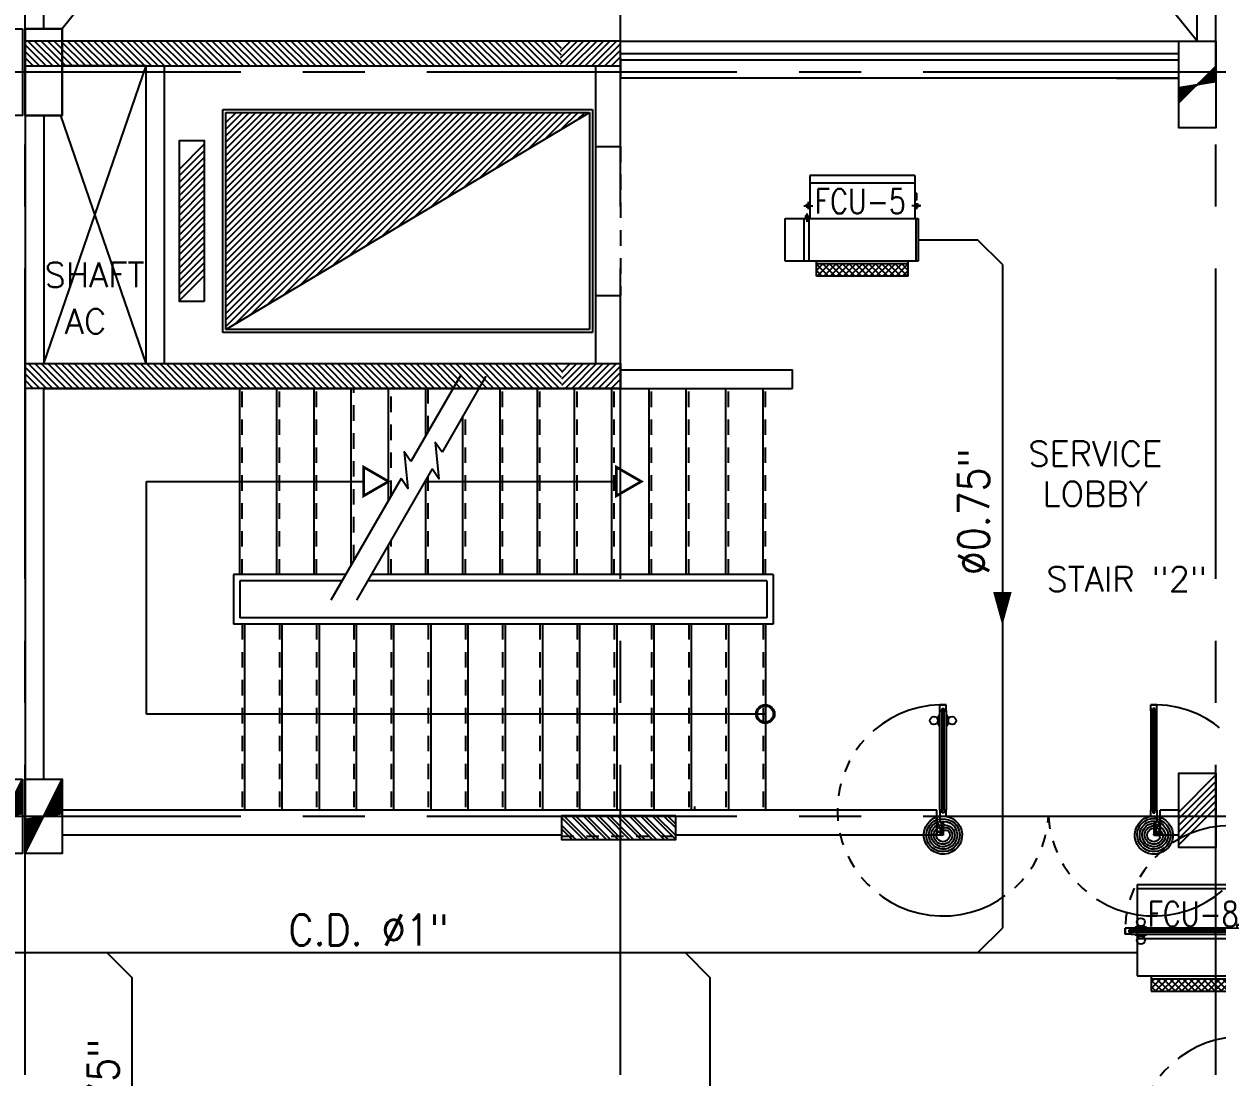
# Model space of a CAD drawing. Extents: x 417866029 to 417866302, y 43498045 to 43498122.
# Drawn here: x 417866053.41 to 417866063.03, y 43498080.49 to 43498088.98 of the extents above; entities that cross this region are included whole.
import ezdxf
from ezdxf.enums import TextEntityAlignment as Align

# ---------------------------------------------------------------- set-up
doc = ezdxf.new("R2010")
doc.units = 0
doc.header["$MEASUREMENT"] = 0
for name, pattern in [('CENTERX2', [4, 2.5, -0.5, 0.5, -0.5]), ('HIDDEN', [0.375, 0.25, -0.125]), ('HIDDEN2', [0.1875, 0.125, -0.0625])]:
    doc.linetypes.add(name, pattern=pattern)
doc.layers.get('0').update_dxf_attribs({"linetype": 'CONTINUOUS'})
for name, color, linetype in [('AC-CD', 6, 'CONTINUOUS'), ('AC-TEXT', 2, 'CONTINUOUS'), ('AXES', 11, 'CENTERX2'), ('COL', 11, 'CONTINUOUS'), ('DOOR', 11, 'CONTINUOUS'), ('FCU', 6, 'CONTINUOUS'), ('FHC', 11, 'CONTINUOUS'), ('HAT', 11, 'CONTINUOUS'), ('HIDDEN', 11, 'HIDDEN2'), ('INSUL', 11, 'CONTINUOUS'), ('LIFTS', 11, 'CONTINUOUS'), ('P-SOLIDWASTE', 6, 'CONTINUOUS'), ('RM-NAME', 11, 'CONTINUOUS'), ('ROOF', 11, 'CONTINUOUS'), ('SHAFT', 11, 'CONTINUOUS'), ('STR', 11, 'CONTINUOUS'), ('TEXTN', 2, 'CONTINUOUS'), ('WALL', 11, 'CONTINUOUS')]:
    doc.layers.add(name, color=color, linetype=linetype)
doc.styles.add('ROMANS', font='ROMANS.shx', dxfattribs={"width": 0.6})
pattern_1 = [(135, (417866353.9396465, 43498027.57970536), (0.02651650429449553, 0.02651650429449554), [])]
pattern_2 = [(45, (417590000.6279654, 43440752.60778381), (-0.02651650429449553, 0.02651650429449553), [])]

# ---------------------------------------------------------------- blocks, each defined once
blk = doc.blocks.new('A$C272A55A0')
at = {"layer": 'DOOR', "color": 0, "linetype": 'ByBlock'}
for p, q in [((-0.0001203324354719371, 900.3541752648598), (-0.0001203324500238523, 1050.354175264831)), ((49.99987966756453, 1050.354175264918), (-0.0001203324354719371, 1050.354175264918)), ((49.99987966756453, 950.354175264918), (49.99987966756453, 1050.354175264918)), ((1749.999879667535, 950.354175264918), (1749.999879667535, 1050.354175264918)), ((1749.999879667535, 1050.354175264918), (1799.999879667535, 1050.354175264918)), ((1799.999879667535, 1050.354175264918), (1799.999879667535, 900.354175264918)), ((-0.0001203324354719371, 900.354175264918), (24.99987966756453, 900.354175264918)), ((24.99987966756453, 950.354175264918), (49.99987966756453, 950.354175264918)), ((24.99987966756453, 900.354175264918), (24.99987966756453, 950.354175264918)), ((74.99987966756453, 900.354175264918), (24.99987966756453, 900.354175264918)), ((24.99987966756453, 850.354175264918), (24.99987966756453, 900.354175264918)), ((57.99987966756453, 870.354175264918), (41.99987966756453, 870.354175264918)), ((41.99987966756453, 870.354175264918), (41.99987966756453, 850.354175264918)), ((57.99987966756453, 850.354175264918), (57.99987966756453, 870.354175264918)), ((74.99987966756453, 900.354175264918), (74.99987966756453, 850.354175264918)), ((1724.999879667535, 900.354175264918), (1774.999879667535, 900.354175264918)), ((1724.999879667535, 900.354175264918), (1724.999879667535, 850.354175264918)), ((1741.999879667535, 870.354175264918), (1757.999879667535, 870.354175264918)), ((1741.999879667535, 850.354175264918), (1741.999879667535, 870.354175264918)), ((1774.999879667535, 950.354175264918), (1749.999879667535, 950.354175264918)), ((1757.999879667535, 870.354175264918), (1757.999879667535, 850.354175264918)), ((1774.999879667535, 900.354175264918), (1774.999879667535, 950.354175264918)), ((1799.999879667535, 900.354175264918), (1774.999879667535, 900.354175264918)), ((1774.999879667535, 850.354175264918), (1774.999879667535, 900.354175264918)), ((41.99987966756453, 850.354175264918), (24.99987966756453, 850.354175264918)), ((74.99987966756453, 850.354175264918), (57.99987966756453, 850.354175264918)), ((1724.999879667535, 850.354175264918), (1741.999879667535, 850.354175264918)), ((1757.999879667535, 850.354175264918), (1774.999879667535, 850.354175264918)), ((1717.799879667495, 160.1117180435103), (1708.799879667495, 160.1117180435103)), ((1708.799879667495, 95.31171804352198), (1708.799879667495, 160.1117180435103)), ((1724.999879667535, 172.7117180435162), (1717.799879667495, 172.7117180435162)), ((1717.799879667495, 172.7117180435162), (1717.799879667495, 82.71171804351616)), ((1717.799879667495, 95.31171804352198), (1717.799879667495, 160.1117180435103)), ((1774.999879667535, 172.7117180435162), (1782.199879667576, 172.7117180435162)), ((1782.199879667576, 172.7117180435162), (1782.199879667576, 82.71171804351616)), ((1782.199879667576, 160.1117180435103), (1791.199879667576, 160.1117180435103)), ((1782.199879667576, 95.31171804352198), (1782.199879667576, 160.1117180435103)), ((1791.199879667576, 95.31171804352198), (1791.199879667576, 160.1117180435103)), ((24.99987966756453, 50.35417526491801), (41.99987966753542, 50.35417526491801)), ((24.99987966756453, 50.35417526491801), (24.99987966756453, 0.3541752649180125)), ((24.99987966756453, 0.3541752649180125), (74.99987966756453, 0.3541752649180125)), ((74.99987966756453, 0.3541752649180125), (24.99987966756453, 0.3541752649180125)), ((41.99987966753542, 50.35417526491801), (41.99987966753542, 30.35417526491801)), ((41.99987966756453, 30.35417526491801), (57.99987966756453, 30.35417526491801)), ((57.99987966756453, 50.35417526491801), (74.99987966756453, 50.35417526491801)), ((57.99987966756453, 50.35417526491801), (57.99987966756453, 30.35417526491801)), ((74.99987966756453, 50.35417526491801), (74.99987966704066, 0.3541752648889087)), ((1717.799879667495, 95.31171804352198), (1708.799879667495, 95.31171804352198)), ((1724.999879667535, 82.71171804351616), (1717.799879667495, 82.71171804351616)), ((1741.999879667535, 50.35417526491801), (1724.999879667535, 50.35417526491801)), ((1724.999879667535, 50.35417526491801), (1724.999879668059, 0.3541752648889087)), ((1774.999879667535, 0.3541752649180125), (1724.999879667535, 0.3541752649180125)), ((1724.999879667535, 0.3541752649180125), (1774.999879667535, 0.3541752649180125)), ((1741.999879667535, 50.35417526491801), (1741.999879667535, 30.35417526491801)), ((1757.999879667535, 30.35417526491801), (1741.999879667535, 30.35417526491801)), ((1774.999879667535, 50.35417526491801), (1757.999879667565, 50.35417526491801)), ((1757.999879667565, 50.35417526491801), (1757.999879667565, 30.35417526491801)), ((1774.999879667535, 82.71171804351616), (1782.199879667576, 82.71171804351616)), ((1774.999879667535, 50.35417526491801), (1774.999879667535, 0.3541752649180125)), ((1782.199879667576, 95.31171804352198), (1791.199879667576, 95.31171804352198))]:
    blk.add_line(p, q, dxfattribs=at)
at = {"layer": 'DOOR', "color": 9, "linetype": 'ByBlock'}
for p, q in [((49.99987966756453, 1050.354175264918), (-0.0001203324354719371, 1010.208440949064)), ((49.99987966756453, 1050.354175264918), (-0.0001203324354719371, 936.6442452724732)), ((49.99987966756453, 1050.354175264918), (36.64259362407029, 950.354175264918)), ((1749.999879667535, 1050.354175264918), (1799.999879667535, 1010.208440949064)), ((1749.999879667535, 1050.354175264918), (1799.999879667535, 936.6442452724732)), ((1749.999879667535, 1050.354175264918), (1763.35716571103, 950.354175264918))]:
    blk.add_line(p, q, dxfattribs=at)
at = {"layer": 'DOOR', "linetype": 'ByBlock'}
for p, q in [((24.99987966756453, 850.354175264918), (24.99987966756453, 50.35417526491801)), ((41.99987966756453, 850.354175264918), (41.99987966753542, 50.35417526491801)), ((57.99987966756453, 850.354175264918), (57.99987966756453, 50.35417526491801)), ((74.99987966756453, 50.35417526491801), (74.99987966756453, 850.354175264918)), ((1724.999879667535, 50.35417526491801), (1724.999879667535, 850.354175264918)), ((1741.999879667535, 850.354175264918), (1741.999879667535, 50.35417526491801)), ((1757.999879667535, 850.354175264918), (1757.999879667565, 50.35417526491801)), ((1774.999879667535, 850.354175264918), (1774.999879667535, 50.35417526491801))]:
    blk.add_line(p, q, dxfattribs=at)
at = {"layer": 'DOOR', "color": 0, "linetype": 'ByBlock'}
for centre in [(1676.468935452576, 127.7117180435162), (1823.530823882553, 127.7117180435162)]:
    blk.add_circle(centre, 32.39999999998526, dxfattribs=at)
at = {"layer": 'DOOR', "color": 9, "linetype": 'ByBlock'}
for centre, radius, start, end in [((49.99987966756453, 1050.354175264918), 54.40195781277725, 203.2073828919769, 270), ((49.99987966756453, 1050.354175264918), 74.40195781277725, 227.7764264168309, 270), ((49.99987966756453, 1050.354175264918), 94.40195781277725, 238.0181880330829, 270), ((49.99987966756453, 1050.354175264918), 34.40195781277725, 180, 270), ((49.99987966756453, 1050.354175264918), 14.40195781277725, 180, 270), ((1749.999879667535, 1050.354175264918), 14.40195781277725, 270, 0), ((1749.999879667535, 1050.354175264918), 34.40195781277725, 270, 0), ((1749.999879667535, 1050.354175264918), 54.40195781277725, 270, 336.7926171080232), ((1749.999879667535, 1050.354175264918), 74.40195781277725, 270, 312.2235735831691), ((1749.999879667535, 1050.354175264918), 94.40195781277725, 270, 301.9818119669171), ((49.99987966756453, 1050.354175264918), 114.4019578127773, 244.083841882062, 257.3774258712915), ((49.99987966756453, 1050.354175264918), 134.4019578127773, 248.1598493930308, 259.2800236451595), ((49.99987966756453, 1050.354175264918), 154.4019578127773, 251.1052885492919, 256.2857707775486), ((1749.999879667535, 1050.354175264918), 114.4019578127773, 282.6225741287084, 295.916158117938), ((1749.999879667535, 1050.354175264918), 134.4019578127773, 280.7199763548405, 291.8401506069692), ((1749.999879667535, 1050.354175264918), 154.4019578127773, 283.7142292224514, 288.8947114507081)]:
    blk.add_arc(centre, radius, start, end, dxfattribs=at)
at = {"layer": 'DOOR', "linetype": 'HIDDEN', "ltscale": 0.5}
for centre, radius, start, end in [((49.99987966756453, 851.395841931575), 851.4087845464003, 268.3173765331032, 3.296482377102192), ((1749.999879667521, 851.3958419315459), 851.4087845463584, 176.7035176228957, 271.6826234668978)]:
    blk.add_arc(centre, radius, start, end, dxfattribs=at)
at = {"layer": 'WALL', "linetype": 'ByBlock'}
blk.add_line((1799.999879667565, 900.3541752650344), (1799.99987966755, 1050.354175265005), dxfattribs=at)
blk = doc.blocks.new('fe-door')
at = {"layer": 'DOOR', "color": 0, "linetype": 'ByBlock'}
for p, q in [((-899.9999999998836, 1774.999999999971), (-899.9999999998836, 1724.999999999971)), ((-899.9999999998836, 1724.999999999971), (-899.9999999998836, 1774.999999999971)), ((-849.9999999998836, 1774.999999999971), (-899.9999999998836, 1774.999999999971)), ((-869.9999999998836, 1757.999999999971), (-869.9999999998836, 1741.999999999971)), ((-849.9999999998836, 1758), (-869.9999999998836, 1758)), ((-849.9999999998836, 1741.999999999971), (-869.9999999998836, 1741.999999999971)), ((-849.9999999998836, 1774.999999999971), (-849.9999999998836, 1758)), ((-849.9999999998836, 1741.999999999971), (-849.9999999998836, 1724.999999999971)), ((-817.6424572212854, 1774.999999999971), (-817.6424572212854, 1782.200000000012)), ((-727.6424572212854, 1782.200000000012), (-817.6424572212854, 1782.200000000012)), ((-805.0424572213087, 1782.200000000012), (-805.0424572213087, 1791.200000000012)), ((-805.0424572213087, 1791.200000000012), (-740.2424572213204, 1791.200000000012)), ((-805.0424572213087, 1782.200000000012), (-740.2424572213204, 1782.200000000012)), ((-740.2424572213204, 1782.200000000012), (-740.2424572213204, 1791.200000000012)), ((-727.6424572212854, 1774.999999999971), (-727.6424572212854, 1782.200000000012)), ((-49.99999999988358, 1757.999999999971), (-49.99999999988358, 1774.999999999971)), ((-49.99999999988358, 1774.999999999971), (1.164153218269348e-10, 1774.999999999971)), ((-29.99999999988358, 1757.999999999971), (-49.99999999988358, 1757.999999999971)), ((-49.99999999988358, 1724.999999999971), (-49.99999999988358, 1741.999999999971)), ((-49.99999999988358, 1741.999999999971), (-29.99999999988358, 1741.999999999971)), ((-29.99999999988358, 1741.999999999971), (-29.99999999988358, 1757.999999999971)), ((150.0000000001164, 1799.999999999971), (1.164153218269348e-10, 1799.999999999971)), ((1.164153218269348e-10, 1799.999999999971), (1.164153218269348e-10, 1774.999999999971)), ((1.164153218269348e-10, 1724.999999999971), (1.164153218269348e-10, 1774.999999999971)), ((1.164153218269348e-10, 1774.999999999971), (150.0000000001164, 1774.999999999967)), ((150.0000000001164, 1774.999999999967), (150.0000000001164, 1799.999999999971)), ((-849.9999999998836, 1724.999999999971), (-899.9999999999418, 1725.000000000495)), ((-817.6424572212854, 1724.999999999971), (-817.6424572212854, 1717.79999999993)), ((-727.6424572212854, 1717.79999999993), (-817.6424572212854, 1717.79999999993)), ((-805.0424572213087, 1717.79999999993), (-805.0424572213087, 1708.79999999993)), ((-805.0424572213087, 1717.79999999993), (-740.2424572213204, 1717.79999999993)), ((-805.0424572213087, 1708.79999999993), (-740.2424572213204, 1708.79999999993)), ((-740.2424572213204, 1717.79999999993), (-740.2424572213204, 1708.79999999993)), ((-727.6424572212854, 1724.999999999971), (-727.6424572212854, 1717.79999999993)), ((1.164153218269348e-10, 1724.999999999971), (-49.99999999988358, 1724.999999999971)), ((1.164153218269348e-10, 75), (1.164153218269348e-10, 25)), ((1.164153218269348e-10, 75), (50.00000000011642, 75)), ((1.164153218269348e-10, 0), (1.164153218269348e-10, 25)), ((1.164153218269348e-10, 25), (50.00000000011642, 25)), ((150.0000000001164, 24.99999999999636), (1.164153218269348e-10, 25)), ((0, 0), (150, -1.455191522836685e-11)), ((30.00000000011642, 58), (30.00000000011642, 42)), ((50.00000000011642, 58), (30.00000000011642, 58)), ((30.00000000011642, 42), (50.00000000011642, 42)), ((50.00000000011642, 75), (50.00000000011642, 58)), ((50.00000000011642, 42), (50.00000000011642, 25)), ((150.0000000001164, 24.99999999999636), (150.0000000001164, 0)), ((850.0000000001164, 58), (850.0000000001164, 75)), ((850.0000000001164, 75), (900.0000000001746, 74.99999999947613)), ((850.0000000001164, 58), (870.0000000001164, 58)), ((850.0000000001164, 25), (850.0000000001164, 41.9999999999709)), ((850.0000000001164, 41.9999999999709), (870.0000000001164, 41.9999999999709)), ((850.0000000001164, 25), (900.0000000001164, 25)), ((870.0000000001164, 42), (870.0000000001164, 58)), ((900.0000000001164, 25), (900.0000000001164, 75)), ((900.0000000001164, 75), (900.0000000001164, 25))]:
    blk.add_line(p, q, dxfattribs=at)
at = {"layer": 'DOOR', "linetype": 'ByBlock'}
for p, q in [((-49.99999999988358, 1774.999999999971), (-849.9999999998836, 1774.999999999971)), ((-49.99999999988358, 1757.999999999971), (-849.9999999998836, 1758)), ((-49.99999999988358, 1741.999999999971), (-849.9999999998836, 1741.999999999971)), ((-849.9999999998836, 1724.999999999971), (-49.99999999988358, 1724.999999999971)), ((850.0000000001164, 75), (50.00000000011642, 75)), ((50.00000000011642, 58), (850.0000000001164, 58)), ((50.00000000011642, 42), (850.0000000001164, 41.9999999999709)), ((50.00000000011642, 25), (850.0000000001164, 25))]:
    blk.add_line(p, q, dxfattribs=at)
at = {"layer": 'DOOR', "color": 0, "linetype": 'ByBlock'}
for centre in [(-772.6424572212854, 1823.530944214988), (-772.6424572212854, 1676.469055785012)]:
    blk.add_circle(centre, 32.39999999998526, dxfattribs=at)
at = {"layer": 'DOOR', "linetype": 'HIDDEN', "ltscale": 0.5}
for centre, radius, start, end in [((-48.95833333325572, 1749.999999999956), 851.4087845463584, 178.317376533042, 273.2964823759968), ((48.95833333348855, 50), 851.4087845464003, 358.317376533042, 93.29648237599677)]:
    blk.add_arc(centre, radius, start, end, dxfattribs=at)
at = {"layer": 'WALL'}
for p, q in [((1.164153218269348e-10, 1799.999050980739), (149.9999999971478, 1799.999999999985)), ((1.164153218269348e-10, 0.0009490192023804411), (149.9999999971478, -1.455191522836685e-11))]:
    blk.add_line(p, q, dxfattribs=at)
at = {"layer": 'WALL', "linetype": 'ByBlock'}
blk.add_line((2.328306436538696e-10, 1800), (150.0000000001746, 1799.999999999985), dxfattribs=at)
blk = doc.blocks.new('RM1')
at = {"layer": 'RM-NAME', "style": 'ROMANS'}
for tag, p in [('ROOMNAME1', (0, 323.8095238059759)), ('ROOMNAME2', (0, 0))]:
    blk.add_attdef(tag, text='', height=200, dxfattribs=at).set_placement(p, align=Align.MIDDLE)
blk = doc.blocks.new('C5V')
at = {"layer": 'HAT'}
h = blk.add_hatch(dxfattribs=at)
h.set_pattern_fill('ANSI31', color=256, scale=300, style=0)
h.set_pattern_definition([(45, (-249196.1822811713, -54711.00533739357), (-26.51650429449553, 26.51650429449553), [])])
h.paths.add_polyline_path([(-19.9999999999709, 600.0000000000073), (-320, 600.0000000000073), (-320.0000000000291, 299.99999999992), (-19.99999999991269, 299.99999999992)])
h.paths.add_polyline_path([(-19.9999999999709, 299.9999999999127), (-320, 299.9999999999127), (-320, 7.275957614183426e-12), (-19.99999999994179, 7.275957614183426e-12)])
h = blk.add_hatch(dxfattribs=at)
h.set_pattern_fill('ANSI31', color=256, scale=300, style=0)
h.set_pattern_definition([(45, (-248876.1822811713, -54711.00533739358), (-26.51650429449553, 26.51650429449553), [])])
h.paths.add_polyline_path([(300.0000000000582, 600), (2.91038304567337e-11, 600), (0, 299.9999999999127), (300.0000000001164, 299.9999999999127)])
h.paths.add_polyline_path([(300.0000000000582, 299.9999999999054), (2.91038304567337e-11, 299.9999999999054), (2.91038304567337e-11, 0), (300.0000000000873, 0)])
at = {"layer": 'COL'}
for points in [[(-19.99999999994179, 600.0000000000073), (-19.99999999994179, 7.275957614183426e-12), (-320.0000000000291, 7.275957614183426e-12), (-320.0000000000291, 600.0000000000073)], [(300.0000000000873, 600), (300.0000000000873, 0), (0, 0), (0, 600)]]:
    blk.add_lwpolyline(points, close=True, dxfattribs=at)
blk = doc.blocks.new('C11')
at = {"layer": 'HAT'}
h = blk.add_hatch(dxfattribs=at)
h.set_pattern_fill('ANSI31', color=256, scale=300, style=0)
h.set_pattern_definition([(45, (-248556.1822811713, -75061.0053373936), (-26.51650429449553, 26.51650429449553), [])])
h.paths.add_polyline_path([(300.0000000000291, 700), (-2.91038304567337e-11, 700), (0, 349.9999999998981), (300.0000000000291, 349.9999999998981)])
h.paths.add_polyline_path([(300, 349.9999999998981), (-2.91038304567337e-11, 349.9999999998981), (-2.91038304567337e-11, 0), (300.0000000000291, 0)])
at = {"layer": 'COL'}
blk.add_lwpolyline([(300.0000000000291, 700), (299.9999999999709, 0), (0, 0), (0, 700)], close=True, dxfattribs=at)
blk = doc.blocks.new('C11D')
at = {"layer": 'COL', "linetype": 'ByBlock'}
for p in [(-320.0000000003783, 0), (0, 0)]:
    blk.add_blockref('C11', p, dxfattribs=at)
blk = doc.blocks.new('*X36')
at = {"color": 0}
for p, q in [((16890.47746209932, -2466.570672882412), (16943.4517006644, -2413.596434317336)), ((16890.47746209932, -2519.603681471403), (16990.47746209933, -2419.603681471401)), ((16990.47746209933, -2565.49912589376), (16890.47746209932, -2465.499125893757)), ((16890.47746209932, -2572.636690060394), (16990.47746209933, -2472.636690060392)), ((16990.47746209933, -2512.466117304769), (16891.6077791119, -2413.596434317336)), ((16990.47746209933, -2459.433108715778), (16944.64078770089, -2413.596434317336)), ((16990.47746209933, -2618.532134482751), (16890.47746209932, -2518.532134482748)), ((16890.47746209932, -2625.669698649385), (16990.47746209933, -2525.669698649383)), ((16990.47746209933, -2671.565143071742), (16890.47746209932, -2571.565143071739)), ((16890.47746209932, -2678.702707238376), (16990.47746209933, -2578.702707238374)), ((16990.47746209933, -2724.598151660733), (16890.47746209932, -2624.59815166073)), ((16890.47746209932, -2731.735715827367), (16990.47746209933, -2631.735715827365)), ((16990.47746209933, -2777.631160249724), (16890.47746209932, -2677.631160249721)), ((16890.47746209932, -2784.768724416358), (16990.47746209933, -2684.768724416357)), ((16990.47746209933, -2830.664168838715), (16890.47746209932, -2730.664168838713)), ((16890.47746209932, -2837.801733005349), (16990.47746209933, -2737.801733005348)), ((16990.47746209933, -2883.697177427706), (16890.47746209932, -2783.697177427704)), ((16890.47746209932, -2890.83474159434), (16990.47746209933, -2790.834741594339)), ((16990.47746209933, -2936.730186016697), (16890.47746209932, -2836.730186016694)), ((16890.47746209932, -2943.867750183331), (16990.47746209933, -2843.86775018333)), ((16990.47746209933, -2989.763194605689), (16890.47746209932, -2889.763194605686)), ((16890.47746209932, -2996.900758772323), (16990.47746209933, -2896.900758772321)), ((16990.47746209933, -3042.796203194679), (16890.47746209932, -2942.796203194677)), ((16890.47746209932, -3049.933767361314), (16990.47746209933, -2949.933767361312)), ((16990.47746209933, -3095.82921178367), (16890.47746209932, -2995.829211783668)), ((16890.47746209932, -3102.966775950305), (16990.47746209933, -3002.966775950303)), ((16990.47746209933, -3148.862220372662), (16890.47746209932, -3048.862220372659)), ((16891.53081232129, -3154.946434317336), (16990.47746209933, -3055.999784539294)), ((16943.52866745501, -3154.946434317336), (16890.47746209932, -3101.89522896165)), ((16944.56382091028, -3154.946434317336), (16990.47746209933, -3109.032793128285))]:
    blk.add_line(p, q, dxfattribs=at)
blk = doc.blocks.new('WHE06')
at = {"color": 3}
for p, q in [((688.9750000238419, 621.5), (346.0749999880791, 621.5)), ((346.0749999880791, 621.5), (346.0749999880791, 469.1000000014901)), ((688.9750000238419, 469.1000000014901), (688.9750000238419, 621.5)), ((60.32499998807907, -422.25), (60.32499998807907, 422.25)), ((212.2971614003181, 437.25), (269.0589052438736, 437.25)), ((232.1000000238419, 452.25), (232.1000000238419, 422.25)), ((232.1000000238419, 452.25), (252.1000000238419, 452.25)), ((242.1000000238419, 472.1842434704304), (242.1000000238419, 399.4801759719849)), ((252.1000000238419, 452.25), (252.1000000238419, 422.25)), ((304.9940044879913, 447.6499999985099), (373.2827185988426, 447.6499999985099)), ((321.0749999880791, 457.6499999985099), (321.0749999880791, 437.6499999985099)), ((321.0749999880791, 457.6499999985099), (346.0749999880791, 457.6499999985099)), ((321.0749999880791, 437.6499999985099), (346.0749999880791, 437.6499999985099)), ((346.0749999880791, 430.4178223386407), (688.9750000238419, 430.4178223386407)), ((811.1999999880791, 370.6749999970198), (688.9750000238419, 370.6749999970198)), ((711.1999999880791, -370.6749999970198), (711.1999999880791, 370.6749999970198)), ((811.1999999880791, -370.6749999970198), (811.1999999880791, 370.6749999970198)), ((811.1999999880791, -370.6749999970198), (688.9750000238419, -370.6749999970198)), ((141.6357128024101, -437.25), (141.6357128024101, -422.25)), ((141.6357128024101, -437.25), (196.5700032711029, -437.25)), ((196.5700032711029, -437.25), (196.5700032711029, -422.25)), ((221.3790392279625, -437.25), (269.0589052438736, -437.25)), ((232.1000000238419, -452.25), (232.1000000238419, -422.25)), ((232.1000000238419, -452.25), (252.1000000238419, -452.25)), ((242.1000000238419, -472.1842434704304), (242.1000000238419, -399.4801759719849)), ((252.1000000238419, -452.25), (252.1000000238419, -422.25)), ((346.0749999880791, -430.4178223386407), (688.9750000238419, -430.4178223386407))]:
    blk.add_line(p, q, dxfattribs=at)
at = {"color": 6}
for p, q in [((0, -422.25), (0, 422.25)), ((0, 422.25), (346.0749999880791, 422.25)), ((346.0749999880791, 469.1000000014901), (346.0749999880791, -450.8250000029802)), ((688.9750000238419, 469.1000000014901), (346.0749999880791, 469.1000000014901)), ((688.9750000238419, -450.8250000029802), (688.9750000238419, 469.1000000014901)), ((0, -422.25), (346.0749999880791, -422.25)), ((346.0749999880791, -450.8250000029802), (688.9750000238419, -450.8250000029802))]:
    blk.add_line(p, q, dxfattribs=at)
at = {"color": 11}
blk.add_blockref('*X36', (-16179.27746212482, 2784.271434314549), dxfattribs=at)
blk = doc.blocks.new('*X38')
at = {"color": 0}
for p, q in [((-750.2433014437457, 2537.8032310737), (-672.2561432365363, 2615.790389280909)), ((-750.243301443746, 2590.836239662691), (-725.2891518255274, 2615.790389280909)), ((-659.6350886662223, 2515.790389280909), (-750.2433014437461, 2606.398602058433)), ((-719.2231346475452, 2515.790389280909), (-619.2231346475452, 2615.790389280909)), ((-606.6020800772312, 2515.790389280909), (-706.6020800772312, 2615.790389280909)), ((-666.190126058554, 2515.790389280909), (-566.1901260585541, 2615.790389280909)), ((-553.5690714882402, 2515.790389280909), (-653.5690714882402, 2615.790389280909)), ((-613.157117469563, 2515.790389280909), (-513.1571174695631, 2615.790389280909)), ((-500.5360628992491, 2515.790389280909), (-600.5360628992491, 2615.790389280909)), ((-560.124108880572, 2515.790389280909), (-460.124108880572, 2615.790389280909)), ((-447.5030543102581, 2515.790389280909), (-547.503054310258, 2615.790389280909)), ((-507.0911002915809, 2515.790389280909), (-407.0911002915809, 2615.790389280909)), ((-394.470045721267, 2515.790389280909), (-494.470045721267, 2615.790389280909)), ((-454.0580917025898, 2515.790389280909), (-354.0580917025898, 2615.790389280909)), ((-341.4370371322759, 2515.790389280909), (-441.4370371322759, 2615.790389280909)), ((-401.0250831135987, 2515.790389280909), (-301.0250831135988, 2615.790389280909)), ((-288.4040285432848, 2515.790389280909), (-388.4040285432848, 2615.790389280909)), ((-347.9920745246076, 2515.790389280909), (-247.9920745246077, 2615.790389280909)), ((-235.3710199542938, 2515.790389280909), (-335.3710199542938, 2615.790389280909)), ((-294.9590659356166, 2515.790389280909), (-194.9590659356166, 2615.790389280909)), ((-182.3380113653027, 2515.790389280909), (-282.3380113653027, 2615.790389280909)), ((-241.9260573466255, 2515.790389280909), (-141.9260573466256, 2615.790389280909)), ((-129.3050027763116, 2515.790389280909), (-229.3050027763116, 2615.790389280909)), ((-188.8930487576345, 2515.790389280909), (-88.89304875763449, 2615.790389280909)), ((-76.27199418732056, 2515.790389280909), (-176.2719941873206, 2615.790389280909)), ((-135.8600401686434, 2515.790389280909), (-35.86004016864342, 2615.790389280909)), ((-23.23898559832949, 2515.790389280909), (-123.2389855983295, 2615.790389280909)), ((-82.82703157965233, 2515.790389280909), (17.17296842034765, 2615.790389280909)), ((29.79402299066158, 2515.790389280909), (-70.2059770093384, 2615.790389280909)), ((-29.79402299066158, 2515.790389280909), (70.2059770093384, 2615.790389280909)), ((82.82703157965233, 2515.790389280909), (-17.17296842034765, 2615.790389280909)), ((23.23898559832949, 2515.790389280909), (123.2389855983295, 2615.790389280909)), ((135.8600401686434, 2515.790389280909), (35.86004016864342, 2615.790389280909)), ((76.27199418732056, 2515.790389280909), (176.2719941873206, 2615.790389280909)), ((188.8930487576345, 2515.790389280909), (88.89304875763449, 2615.790389280909)), ((129.3050027763116, 2515.790389280909), (214.7566985562537, 2601.242085060851)), ((214.7566985562536, 2542.959748071281), (141.9260573466256, 2615.790389280909)), ((214.7566985562537, 2595.992756660272), (194.9590659356166, 2615.790389280909)), ((-712.6680972552134, 2515.790389280909), (-750.2433014437458, 2553.365593469442)), ((182.3380113653027, 2515.790389280909), (214.7566985562536, 2548.20907647186))]:
    blk.add_line(p, q, dxfattribs=at)
blk = doc.blocks.new('WAP16')
at = {"color": 6}
for p, q in [((-597, 0), (-597, -737)), ((-597, 0), (597, 0)), ((597, 0), (597, -737)), ((-597, -437), (597, -437)), ((-597, -737), (597, -737))]:
    blk.add_line(p, q, dxfattribs=at)
at = {"color": 3}
for p, q in [((-597, -32), (597, -32)), ((597, -437), (835, -437)), ((835, -437), (835, -737)), ((597, -562.0173622146249), (670.3489288687706, -562.0173622146249)), ((-482.5, -737), (-482.5, -862)), ((-482.5, -762), (482.5, -762)), ((482.5, -737), (482.5, -862)), ((597, -737), (835, -737)), ((-482.5, -862), (482.5, -862))]:
    blk.add_line(p, q, dxfattribs=at)
at = {"color": 11}
blk.add_blockref('*X38', (267.7433014512062, -3377.790389284492), dxfattribs=at)

msp = doc.modelspace()

# ---------------------------------------------------------------- hatches: boundary and pattern name
at = {"layer": 'FHC', "linetype": 'ByBlock', "ltscale": 0.3}
h = msp.add_hatch(dxfattribs=at)
h.set_pattern_fill('ANSI32', color=11, scale=175, style=0)
h.set_pattern_definition([(135, (417866290.8646464, 43498051.35470536), (0.04640388251536718, 0.04640388251536719), []), (135, (417866290.8337106, 43498051.35470536), (0.04640388251536718, 0.04640388251536719), [])])
h.paths.add_polyline_path([(417866057.7484642, 43498082.40571069), (417866057.7484642, 43498082.59571069), (417866058.6684642, 43498082.59571069), (417866058.6684642, 43498082.40571069)])
h.paths.add_polyline_path([(417866058.8810728, 43498081.98458697), (417866058.8810728, 43498082.4054203), (417866058.6185728, 43498082.4054203), (417866058.6185728, 43498081.98458697)], flags=9)
at = {"layer": 'HAT'}
h = msp.add_hatch(dxfattribs=at)
h.set_pattern_fill('ANSI31', color=256, scale=0.3, style=0)
h.set_pattern_definition(pattern_1)
h.paths.add_polyline_path([(417866057.7484642, 43498088.84071069), (417866057.7484642, 43498088.64071069), (417866053.4234642, 43498088.64071069), (417866053.4234642, 43498088.84071069)])
h = msp.add_hatch(dxfattribs=at)
h.set_pattern_fill('ANSI31', color=256, scale=0.3, style=0)
h.set_pattern_definition(pattern_2)
h.paths.add_polyline_path([(417866058.2234642, 43498088.84071069), (417866057.7392139, 43498088.84071069), (417866057.7392139, 43498088.64071069), (417866058.2234642, 43498088.64071069), (417866058.2234642, 43498088.7014531)])
h = msp.add_hatch(dxfattribs=at)
h.set_pattern_fill('ANSI31', color=256, scale=0.3, style=0)
h.set_pattern_definition(pattern_2)
h.paths.add_polyline_path([(417866055.8234642, 43498088.26571069), (417866055.0423013, 43498088.26571069), (417866055.0423013, 43498087.39071069), (417866055.8234642, 43498087.39071069)])
h.paths.add_polyline_path([(417866057.0234642, 43498088.26571069), (417866055.8234642, 43498088.26571069), (417866055.8234642, 43498087.39071069), (417866056.5071659, 43498087.39071069), (417866057.0234642, 43498087.69880693)])
h.paths.add_polyline_path([(417866055.8234642, 43498087.39071069), (417866055.0423013, 43498087.39071069), (417866055.0423013, 43498086.51656622), (417866055.8234642, 43498086.98271796)])
h.paths.add_polyline_path([(417866056.5071659, 43498087.39071069), (417866055.8234642, 43498087.39071069), (417866055.8234642, 43498086.98271796)])
h.paths.add_polyline_path([(417866057.9734642, 43498088.26571069), (417866057.0234642, 43498088.26571069), (417866057.0234642, 43498087.69880693)])
h.paths.add_polyline_path([(417866056.6621838, 43498087.28213926), (417866056.6621838, 43498087.59928212), (417866056.8421838, 43498087.59928212), (417866056.8421838, 43498087.28213926)], flags=9)
h = msp.add_hatch(dxfattribs=at)
h.set_pattern_fill('ANSI31', color=256, scale=0.3, style=0)
h.set_pattern_definition(pattern_2)
h.paths.add_polyline_path([(417866054.8673013, 43498087.39071069), (417866054.6673013, 43498087.39071069), (417866054.6673013, 43498086.74071069), (417866054.8673013, 43498086.74071069)])
h.paths.add_polyline_path([(417866054.8673013, 43498088.0407107), (417866054.6673013, 43498088.0407107), (417866054.6673013, 43498087.39071069), (417866054.8673013, 43498087.39071069)])
h = msp.add_hatch(dxfattribs=at)
h.set_pattern_fill('ANSI31', color=256, scale=0.3, style=0)
h.set_pattern_definition(pattern_1)
h.paths.add_polyline_path([(417866053.4234642, 43498086.0407107), (417866053.4234642, 43498086.24071069), (417866057.7484642, 43498086.24071069), (417866057.7484642, 43498086.0407107)])
h = msp.add_hatch(dxfattribs=at)
h.set_pattern_fill('ANSI31', color=256, scale=0.3, style=0)
h.set_pattern_definition(pattern_2)
h.paths.add_polyline_path([(417866058.2234642, 43498086.24071069), (417866057.7501015, 43498086.24071069), (417866057.7501015, 43498086.19071069), (417866058.2234642, 43498086.19071069)])
h.paths.add_polyline_path([(417866058.2234642, 43498086.19071069), (417866057.7501015, 43498086.19071069), (417866057.7501015, 43498086.0407107), (417866058.2234642, 43498086.0407107)])
h = msp.add_hatch(dxfattribs=at)
h.set_pattern_fill('ANSI31', color=256, scale=0.3, style=0)
h.set_pattern_definition([(45, (417865762.1872819, 43498027.57970536), (-0.02651650429449553, 0.02651650429449554), [])])
h.paths.add_polyline_path([(417866063.0234642, 43498082.94071069), (417866062.7234642, 43498082.94071069), (417866062.7234642, 43498082.59071069), (417866063.0234642, 43498082.59071069)])
h.paths.add_polyline_path([(417866063.0234642, 43498082.59071069), (417866062.7234642, 43498082.59071069), (417866062.7234642, 43498082.34071069), (417866063.0234642, 43498082.34071069)])

# ---------------------------------------------------------------- linework, layer by layer
at = {"layer": 'AC-CD'}
for p, q in [((417866060.6239063, 43498087.23874676), (417866061.1022723, 43498087.23874676)), ((417866061.3022723, 43498087.03874676), (417866061.1022723, 43498087.23874676)), ((417866061.3022723, 43498087.03874676), (417866061.3022724, 43498081.69015285)), ((417866061.1022724, 43498081.49015285), (417866061.3022724, 43498081.69015285)), ((417866062.3877342, 43498081.49015285), (417866052.7822294, 43498081.49015285)), ((417866054.0858246, 43498081.49015276), (417866054.2858247, 43498081.2901527)), ((417866058.7470891, 43498081.49015285), (417866058.9470891, 43498081.29015284)), ((417866054.2858247, 43498078.29637139), (417866054.2858247, 43498081.2901527)), ((417866058.9470891, 43498076.05238398), (417866058.9470891, 43498081.29015284))]:
    msp.add_line(p, q, dxfattribs=at)
at = {"layer": 'AXES'}
for p, q in [((417866058.2234642, 43498044.50641705), (417866058.2234642, 43498121.77705345)), ((417866053.4234642, 43498044.50641705), (417866053.4234642, 43498121.42705345)), ((417866063.0234642, 43498044.50641705), (417866063.0234642, 43498121.42705345)), ((417866103.1626107, 43498088.59071069), (417866037.2034642, 43498088.59071069)), ((417866103.1626107, 43498088.59071069), (417866053.1534642, 43498088.59071069)), ((417866103.1626107, 43498082.59071069), (417866053.1534642, 43498082.59071069))]:
    msp.add_line(p, q, dxfattribs=at)
at = {"layer": 'COL'}
for points in [[(417866053.4234642, 43498088.84071069), (417866053.4234642, 43498088.64071069), (417866058.2234642, 43498088.64071069), (417866058.2234642, 43498088.84071069)], [(417866058.2234642, 43498086.0407107), (417866053.4234642, 43498086.0407107), (417866053.4234642, 43498086.24071069), (417866058.2234642, 43498086.24071069)], [(417866063.0234642, 43498082.94071069), (417866063.0234642, 43498082.34071069), (417866062.7234642, 43498082.34071069), (417866062.7234642, 43498082.94071069)]]:
    msp.add_lwpolyline(points, close=True, dxfattribs=at)
at = {"layer": 'FHC', "color": 250, "linetype": 'HIDDEN', "ltscale": 0.25}
msp.add_line((417866057.7484642, 43498082.4307107), (417866058.6684642, 43498082.4307107), dxfattribs=at)
at = {"layer": 'FHC', "linetype": 'ByBlock', "ltscale": 0.3}
msp.add_lwpolyline([(417866058.6684642, 43498082.59571069), (417866057.7484642, 43498082.59571069), (417866057.7484642, 43498082.40571069), (417866058.6684642, 43498082.40571069)], close=True, dxfattribs=at)
at = {"layer": 'HIDDEN'}
msp.add_line((417866058.2234642, 43498087.99071069), (417866058.2234642, 43498086.7907107), dxfattribs=at)
at = {"layer": 'INSUL'}
for p, q in [((417866058.2234642, 43498088.74071069), (417866062.7234642, 43498088.74071069)), ((417866058.2234642, 43498088.69071069), (417866062.7234642, 43498088.69071069))]:
    msp.add_line(p, q, dxfattribs=at)
at = {"layer": 'LIFTS'}
for p, q in [((417866055.0173014, 43498086.49071069), (417866055.0173014, 43498088.2907107)), ((417866055.0173014, 43498088.2907107), (417866057.9984642, 43498088.2907107)), ((417866055.0423014, 43498086.51571069), (417866055.0423014, 43498088.26571069)), ((417866055.0423014, 43498088.26571069), (417866057.9734642, 43498088.26571069)), ((417866055.0423014, 43498086.51656622), (417866057.9734642, 43498088.26571069)), ((417866057.9734642, 43498088.26571069), (417866057.9734642, 43498086.51571069)), ((417866057.9984642, 43498088.2907107), (417866057.9984642, 43498086.49071069)), ((417866058.0234642, 43498086.7907107), (417866058.0234642, 43498087.99071069)), ((417866057.9984642, 43498086.49071069), (417866055.0173014, 43498086.49071069)), ((417866057.9734642, 43498086.51571069), (417866055.0423014, 43498086.51571069))]:
    msp.add_line(p, q, dxfattribs=at)
msp.add_lwpolyline([(417866054.8673013, 43498086.74071069), (417866054.6673014, 43498086.74071069), (417866054.6673014, 43498088.0407107), (417866054.8673013, 43498088.0407107)], close=True, dxfattribs=at)
at = {"layer": 'P-SOLIDWASTE'}
for points in [[(417866061.3022723, 43498084.12803406, 0, 0.1500000000000001, 0), (417866061.3022723, 43498084.40090239, 0.1500000000000001, 0.1500000000000001, 0)], [(417866056.9325709, 43498081.49015284, 0, 0.1500000000000001, 0), (417866057.2054393, 43498081.49015284, 0.1500000000000001, 0.1500000000000001, 0)]]:
    msp.add_lwpolyline(points, format="xyseb", dxfattribs=at)
at = {"layer": 'ROOF'}
for p, q in [((417866053.4234642, 43498088.84071069), (417866053.4234642, 43498100.49071069)), ((417866063.0234642, 43498088.84071069), (417866063.0234642, 43498100.49071069)), ((417866053.5734642, 43498088.94071069), (417866053.5734642, 43498100.39071069)), ((417866062.8734642, 43498088.84071069), (417866062.8734642, 43498100.39071069))]:
    msp.add_line(p, q, dxfattribs=at)
at = {"layer": 'SHAFT'}
for p, q in [((417866062.8734642, 43498088.84071069), (417866053.5734642, 43498100.39071069)), ((417866062.8734642, 43498100.39071069), (417866053.7234642, 43498088.94071069)), ((417866053.5734642, 43498086.24071069), (417866054.3984642, 43498088.64071069)), ((417866054.3984642, 43498086.24071069), (417866053.7109642, 43498088.24071069))]:
    msp.add_line(p, q, dxfattribs=at)
at = {"layer": 'STR'}
for p, q in [((417866056.93091, 43498086.14018556), (417866056.5332389, 43498085.4513991)), ((417866057.1379609, 43498086.14018556), (417866056.7847496, 43498085.52840553)), ((417866055.1534642, 43498084.5407107), (417866055.1534642, 43498086.0407107)), ((417866055.4534642, 43498084.5407107), (417866055.4534642, 43498086.0407107)), ((417866055.7534642, 43498084.5407107), (417866055.7534642, 43498086.0407107)), ((417866056.0534642, 43498084.62040487), (417866056.0534642, 43498086.0407107)), ((417866056.3534642, 43498085.14002011), (417866056.3534642, 43498086.0407107)), ((417866056.6534642, 43498085.65963536), (417866056.6534642, 43498086.0407107)), ((417866057.2534642, 43498084.5407107), (417866057.2534642, 43498086.0407107)), ((417866057.5534642, 43498084.5407107), (417866057.5534642, 43498086.0407107)), ((417866057.8534642, 43498084.5407107), (417866057.8534642, 43498086.0407107)), ((417866058.1534642, 43498084.5407107), (417866058.1534642, 43498086.0407107)), ((417866058.4534642, 43498084.5407107), (417866058.4534642, 43498086.0407107)), ((417866058.7534642, 43498084.5407107), (417866058.7534642, 43498086.0407107)), ((417866059.0734642, 43498084.5407107), (417866059.0734642, 43498086.0407107)), ((417866059.3734642, 43498084.5407107), (417866059.3734642, 43498086.0407107)), ((417866056.9534642, 43498084.5407107), (417866056.9534642, 43498085.82062785)), ((417866056.7058867, 43498085.39181104), (417866056.0946053, 43498084.33304051)), ((417866054.4034641, 43498085.29071069), (417866056.1534642, 43498085.2907107)), ((417866054.4034642, 43498083.4157107), (417866054.4034641, 43498085.29071069)), ((417866056.4543761, 43498085.3148046), (417866055.8875543, 43498084.33304051)), ((417866056.6534642, 43498084.5407107), (417866056.6534642, 43498085.30101261)), ((417866056.6534642, 43498085.2907107), (417866058.1907762, 43498085.2907107)), ((417866056.3534642, 43498084.5407107), (417866056.3534642, 43498084.78139737)), ((417866055.1034642, 43498084.5407107), (417866055.1034642, 43498084.14071069)), ((417866056.0074527, 43498084.5407107), (417866055.1034642, 43498084.5407107)), ((417866055.1534642, 43498084.49071069), (417866055.1534642, 43498084.19071069)), ((417866055.9785852, 43498084.49071069), (417866055.1534642, 43498084.49071069)), ((417866059.4034642, 43498084.49071069), (417866056.1856362, 43498084.49071069)), ((417866059.4534642, 43498084.5407107), (417866056.2145037, 43498084.5407107)), ((417866059.4034642, 43498084.49071069), (417866059.4034642, 43498084.19071069)), ((417866059.4534642, 43498084.5407107), (417866059.4534642, 43498084.14071069)), ((417866059.4034642, 43498084.19071069), (417866055.1534642, 43498084.19071069)), ((417866059.4534642, 43498084.14071069), (417866055.1034642, 43498084.14071069)), ((417866055.1934642, 43498084.14071069), (417866055.1934642, 43498082.64071069)), ((417866055.4934642, 43498084.14071069), (417866055.4934642, 43498082.64071069)), ((417866055.7934642, 43498084.14071069), (417866055.7934642, 43498082.64071069)), ((417866056.0934642, 43498084.14071069), (417866056.0934642, 43498082.64071069)), ((417866056.3934642, 43498084.14071069), (417866056.3934642, 43498082.64071069)), ((417866056.6934642, 43498084.14071069), (417866056.6934642, 43498082.64071069)), ((417866056.9934642, 43498084.14071069), (417866056.9934642, 43498082.64071069)), ((417866057.2934642, 43498084.14071069), (417866057.2934642, 43498082.64071069)), ((417866057.5934642, 43498084.14071069), (417866057.5934642, 43498082.64071069)), ((417866057.5934642, 43498084.14071069), (417866057.5934642, 43498082.64071069)), ((417866057.8934642, 43498084.14071069), (417866057.8934642, 43498082.64071069)), ((417866058.1934642, 43498084.14071069), (417866058.1934642, 43498082.64071069)), ((417866058.4934642, 43498084.14071069), (417866058.4934642, 43498082.64071069)), ((417866058.7934642, 43498084.14071069), (417866058.7934642, 43498082.64071069)), ((417866059.0934642, 43498084.14071069), (417866059.0934642, 43498082.64071069)), ((417866059.3934642, 43498084.14071069), (417866059.3934642, 43498082.64071069)), ((417866059.3905303, 43498083.4157107), (417866054.4034642, 43498083.4157107))]:
    msp.add_line(p, q, dxfattribs=at)
at = {"layer": 'STR', "linetype": 'HIDDEN2'}
for p, q in [((417866055.1734642, 43498084.5407107), (417866055.1734642, 43498086.0407107)), ((417866055.4734642, 43498084.5407107), (417866055.4734642, 43498086.0407107)), ((417866055.7734642, 43498084.5407107), (417866055.7734642, 43498086.0407107)), ((417866056.0734642, 43498084.65504589), (417866056.0734642, 43498086.0407107)), ((417866056.3734642, 43498085.17466113), (417866056.3734642, 43498086.0407107)), ((417866056.6734642, 43498085.69427637), (417866056.6734642, 43498086.0407107)), ((417866057.2734642, 43498084.5407107), (417866057.2734642, 43498086.0407107)), ((417866057.5734642, 43498084.5407107), (417866057.5734642, 43498086.0407107)), ((417866057.8734642, 43498084.5407107), (417866057.8734642, 43498086.0407107)), ((417866058.1734642, 43498084.5407107), (417866058.1734642, 43498086.0407107)), ((417866058.4734642, 43498084.5407107), (417866058.4734642, 43498086.0407107)), ((417866058.7734642, 43498084.5407107), (417866058.7734642, 43498086.0407107)), ((417866059.0934642, 43498084.5407107), (417866059.0934642, 43498086.0407107)), ((417866059.3934642, 43498084.5407107), (417866059.3934642, 43498086.0407107)), ((417866056.9734642, 43498084.5407107), (417866056.9734642, 43498085.85526887)), ((417866056.6734642, 43498084.5407107), (417866056.6734642, 43498085.33565362)), ((417866056.3734642, 43498084.5407107), (417866056.3734642, 43498084.81603838)), ((417866055.1734642, 43498084.14071069), (417866055.1734642, 43498082.64071069)), ((417866055.4734642, 43498084.14071069), (417866055.4734642, 43498082.64071069)), ((417866055.7734642, 43498084.14071069), (417866055.7734642, 43498082.64071069)), ((417866056.0734642, 43498084.14071069), (417866056.0734642, 43498082.64071069)), ((417866056.3734642, 43498084.14071069), (417866056.3734642, 43498082.64071069)), ((417866056.6734642, 43498084.14071069), (417866056.6734642, 43498082.64071069)), ((417866056.9734642, 43498084.14071069), (417866056.9734642, 43498082.64071069)), ((417866057.2734642, 43498084.14071069), (417866057.2734642, 43498082.64071069)), ((417866057.5734642, 43498084.14071069), (417866057.5734642, 43498082.64071069)), ((417866057.5734642, 43498084.14071069), (417866057.5734642, 43498082.64071069)), ((417866057.8734642, 43498084.14071069), (417866057.8734642, 43498082.64071069)), ((417866058.1734642, 43498084.14071069), (417866058.1734642, 43498082.64071069)), ((417866058.4734642, 43498084.14071069), (417866058.4734642, 43498082.64071069)), ((417866058.7734642, 43498084.14071069), (417866058.7734642, 43498082.64071069)), ((417866059.0734642, 43498084.14071069), (417866059.0734642, 43498082.64071069)), ((417866059.3734642, 43498084.14071069), (417866059.3734642, 43498082.64071069))]:
    msp.add_line(p, q, dxfattribs=at)
at = {"layer": 'STR'}
for points in [[(417866056.5332389, 43498085.4513991), (417866056.4785045, 43498085.5288628), (417866056.5077154, 43498085.23450442), (417866056.454376, 43498085.3148046)], [(417866056.7847496, 43498085.52840553), (417866056.7300152, 43498085.60586924), (417866056.759226, 43498085.31151085), (417866056.7058867, 43498085.39181104)]]:
    msp.add_lwpolyline(points, dxfattribs=at)
at = {"layer": 'STR', "const_width": 0.02151219134471617}
for points in [[(417866056.1534642, 43498085.17524064), (417866056.1534642, 43498085.40618075), (417866056.3534642, 43498085.2907107)], [(417866058.1907762, 43498085.17524064), (417866058.1907762, 43498085.40618075), (417866058.3907762, 43498085.2907107)]]:
    msp.add_lwpolyline(points, close=True, dxfattribs=at)
at = {"layer": 'STR'}
for radius in [0.07499999999999155, 0.065]:
    msp.add_circle((417866059.3905303, 43498083.4157107), radius, dxfattribs=at)
at = {"layer": 'WALL', "linetype": 'ByBlock', "ltscale": 0.3}
for p, q in [((417866053.7234642, 43498088.94071069), (417866053.4234642, 43498088.94071069)), ((417866053.4234642, 43498088.94071069), (417866053.4234642, 43498088.24071069)), ((417866053.7234642, 43498088.24071069), (417866053.7234642, 43498088.94071069)), ((417866058.2234642, 43498088.7014531), (417866058.2234642, 43498088.5407107)), ((417866053.4234642, 43498088.24071069), (417866053.7234642, 43498088.24071069)), ((417866059.6104653, 43498086.0407107), (417866059.6104653, 43498086.19071069))]:
    msp.add_line(p, q, dxfattribs=at)
at = {"layer": 'WALL'}
for p, q in [((417866058.2234642, 43498088.84071069), (417866062.7234642, 43498088.84071069)), ((417866053.4234642, 43498088.64071069), (417866053.4234642, 43498082.5407107)), ((417866054.3984642, 43498086.24071069), (417866054.3984642, 43498088.64071069)), ((417866054.5484642, 43498086.24071069), (417866054.5484642, 43498088.64071069)), ((417866058.0234642, 43498087.99071069), (417866058.0234642, 43498088.64071069)), ((417866058.2234642, 43498087.99071069), (417866058.2234642, 43498088.5407107)), ((417866062.7234642, 43498088.5407107), (417866058.2234642, 43498088.5407107)), ((417866062.2234642, 43498088.5407107), (417866062.7234642, 43498088.5407107)), ((417866053.5734642, 43498088.24071069), (417866053.5734642, 43498086.24071069)), ((417866058.0234642, 43498087.99071069), (417866058.2234642, 43498087.99071069)), ((417866058.0234642, 43498086.24071069), (417866058.0234642, 43498086.7907107)), ((417866058.0234642, 43498086.7907107), (417866058.2234642, 43498086.7907107)), ((417866058.2234642, 43498086.19071069), (417866058.2234642, 43498086.7907107)), ((417866058.2234642, 43498086.19071069), (417866059.6104653, 43498086.19071069)), ((417866053.5734642, 43498082.89071069), (417866053.5734642, 43498086.0407107)), ((417866053.5734642, 43498086.0407107), (417866059.6104653, 43498086.0407107)), ((417866060.7734642, 43498082.64071069), (417866053.7234642, 43498082.64071069)), ((417866057.7484642, 43498082.59571069), (417866057.7484642, 43498082.42838316)), ((417866058.6684642, 43498082.42970587), (417866058.6684642, 43498082.59470587)), ((417866060.7734642, 43498082.44071069), (417866060.7734642, 43498082.64071069)), ((417866062.5734642, 43498082.44071069), (417866062.5734642, 43498082.64071069)), ((417866062.7234642, 43498082.64071069), (417866062.5734642, 43498082.64071069)), ((417866057.7484642, 43498082.44071069), (417866053.7234642, 43498082.44071069)), ((417866060.7734642, 43498082.44071069), (417866058.6684642, 43498082.44071069)), ((417866062.7234642, 43498082.44071069), (417866062.5734642, 43498082.44071069))]:
    msp.add_line(p, q, dxfattribs=at)
at = {"layer": 'WALL', "color": 9, "linetype": 'ByBlock'}
msp.add_line((417866058.8232411, 43498082.64071069), (417866058.8232411, 43498082.67201126), dxfattribs=at)
at = {"layer": 'WALL', "linetype": 'ByBlock', "ltscale": 0.3}
msp.add_lwpolyline([(417866053.5734642, 43498088.24071069), (417866053.5734642, 43498086.24071069), (417866054.3984642, 43498086.24071069), (417866054.3984642, 43498088.64071069), (417866053.7234642, 43498088.64071069)], dxfattribs=at)
msp.add_lwpolyline([(417866053.4234642, 43498082.89071069), (417866053.7234642, 43498082.89071069), (417866053.7234642, 43498082.2907107), (417866053.4234642, 43498082.2907107)], close=True, dxfattribs=at)

# ---------------------------------------------------------------- block references
at = {"layer": 'COL', "linetype": 'ByBlock', "xscale": 0.0009999871253967285, "yscale": 0.001000002026557922, "zscale": 0.001}
for name, p in [('C11D', (417866053.4234642, 43498088.24071069)), ('C11', (417866062.7234642, 43498088.14071069)), ('C5V', (417866053.4234642, 43498082.2907107))]:
    msp.add_blockref(name, p, dxfattribs=at)
at = {"layer": 'DOOR', "color": 0, "linetype": 'ByBlock', "xscale": 0.0009999871253967285, "yscale": 0.001000002026557922, "zscale": 0.001, "rotation": 180}
msp.add_blockref('A$C272A55A0', (417866062.5734641, 43498083.49106487), dxfattribs=at)
at = {"layer": 'DOOR', "color": 0, "linetype": 'ByBlock', "ltscale": 0.3, "xscale": 0.0009999871253967285, "yscale": 0.001000002026557922, "zscale": 0.001}
msp.add_blockref('fe-door', (417866063.1914471, 43498079.9157107), dxfattribs=at)
at = {"layer": 'FCU', "linetype": 'ByBlock', "xscale": -0.001000002026557922, "yscale": 0.001000002026557922, "zscale": 0.001, "rotation": 90}
msp.add_blockref('WHE06', (417866060.1730803, 43498087.75627282), dxfattribs=at)
at = {"layer": 'FCU', "linetype": 'ByBlock', "xscale": 0.0009999871253967285, "yscale": 0.001000002026557922, "zscale": 0.001}
msp.add_blockref('WAP16', (417866062.9847265, 43498082.04298773), dxfattribs=at)
at = {"layer": 'RM-NAME'}
ref = msp.add_blockref('RM1', (417866062.0507903, 43498085.1914271), dxfattribs=dict(at, xscale=-0.0009999871253967285, yscale=0.001000002026557922, zscale=0.001))
ref.add_attrib('ROOMNAME2', 'LOBBY', dxfattribs={"height": 0.2, "style": 'ROMANS'}).set_placement((417866062.0507903, 43498085.1914271), align=Align.MIDDLE)
ref.add_attrib('ROOMNAME1', 'SERVICE', dxfattribs={"height": 0.2, "style": 'ROMANS'}).set_placement((417866062.0507903, 43498085.51523662), align=Align.MIDDLE)

# ---------------------------------------------------------------- texts
at = {"layer": 'AC-TEXT', "style": 'ROMANS', "width": 0.9}
for p in [(417866061.0699474, 43498085.04703974), (417866054.0534997, 43498080.28786613)]:
    msp.add_text('%%c0.75"', height=0.25, rotation=90, dxfattribs=at).set_placement(p, align=Align.MIDDLE)
msp.add_text('C.D. %%c1"', height=0.25, dxfattribs=at).set_placement((417866056.1924936, 43498081.67540437), align=Align.MIDDLE)
at = {"layer": 'RM-NAME', "style": 'ROMANS'}
for s, p in [('SHAFT', (417866053.9833371, 43498086.95634507)), ('AC', (417866053.9110165, 43498086.58160175)), ('STAIR "2"', (417866062.3046706, 43498084.50382981))]:
    msp.add_text(s, height=0.2, dxfattribs=at).set_placement(p, align=Align.MIDDLE)
at = {"layer": 'TEXTN', "style": 'ROMANS', "width": 0.8}
msp.add_text('FCU-5', height=0.2, dxfattribs=at).set_placement((417866059.7901227, 43498087.44995914))
at = {"layer": 'TEXTN', "linetype": 'ByBlock', "style": 'ROMANS', "width": 0.8}
msp.add_text('FCU-8', height=0.2, dxfattribs=at).set_placement((417866062.4735397, 43498081.70389987))

doc.saveas('drawing.dxf')
